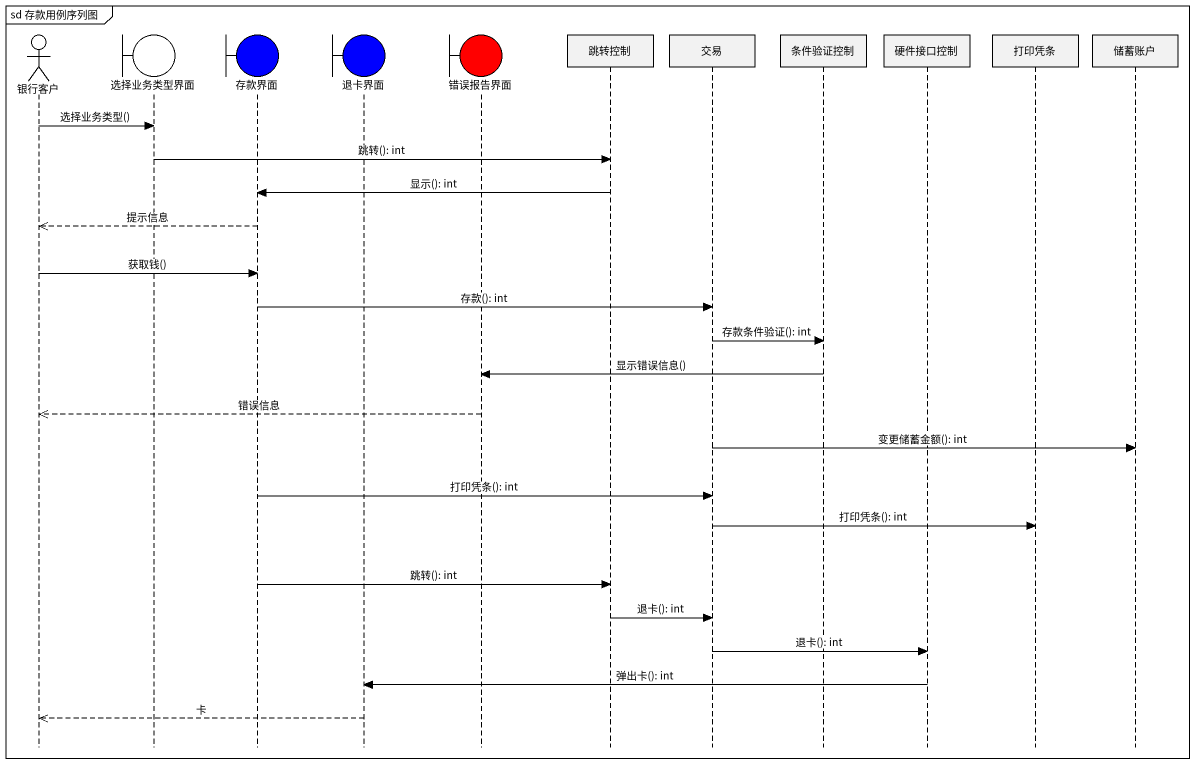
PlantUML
@startuml
mainframe sd 存款用例序列图
hide footbox
actor 银行客户
boundary 选择业务类型界面
boundary 存款界面 #0000FF
boundary 退卡界面 #0000FF
boundary 错误报告界面 #FF0000
participant 跳转控制
participant 交易
participant 条件验证控制
participant 硬件接口控制
participant 打印凭条
participant 储蓄账户

银行客户 -> 选择业务类型界面 : 选择业务类型()
选择业务类型界面 -> 跳转控制 : 跳转(): int
跳转控制 -> 存款界面 : 显示(): int
存款界面 -->> 银行客户 : 提示信息
银行客户 -> 存款界面 : 获取钱()
存款界面 -> 交易 : 存款(): int
交易 -> 条件验证控制 : 存款条件验证(): int
条件验证控制 -> 错误报告界面 : 显示错误信息()
错误报告界面 -->> 银行客户 : 错误信息
交易 -> 储蓄账户 : 变更储蓄金额(): int
存款界面 -> 交易 : 打印凭条(): int
交易 -> 打印凭条 : 打印凭条(): int
存款界面 -> 跳转控制 : 跳转(): int
跳转控制 -> 交易 : 退卡(): int
交易 -> 硬件接口控制 : 退卡(): int
硬件接口控制 -> 退卡界面 : 弹出卡(): int
退卡界面 -->> 银行客户 : 卡
@enduml
